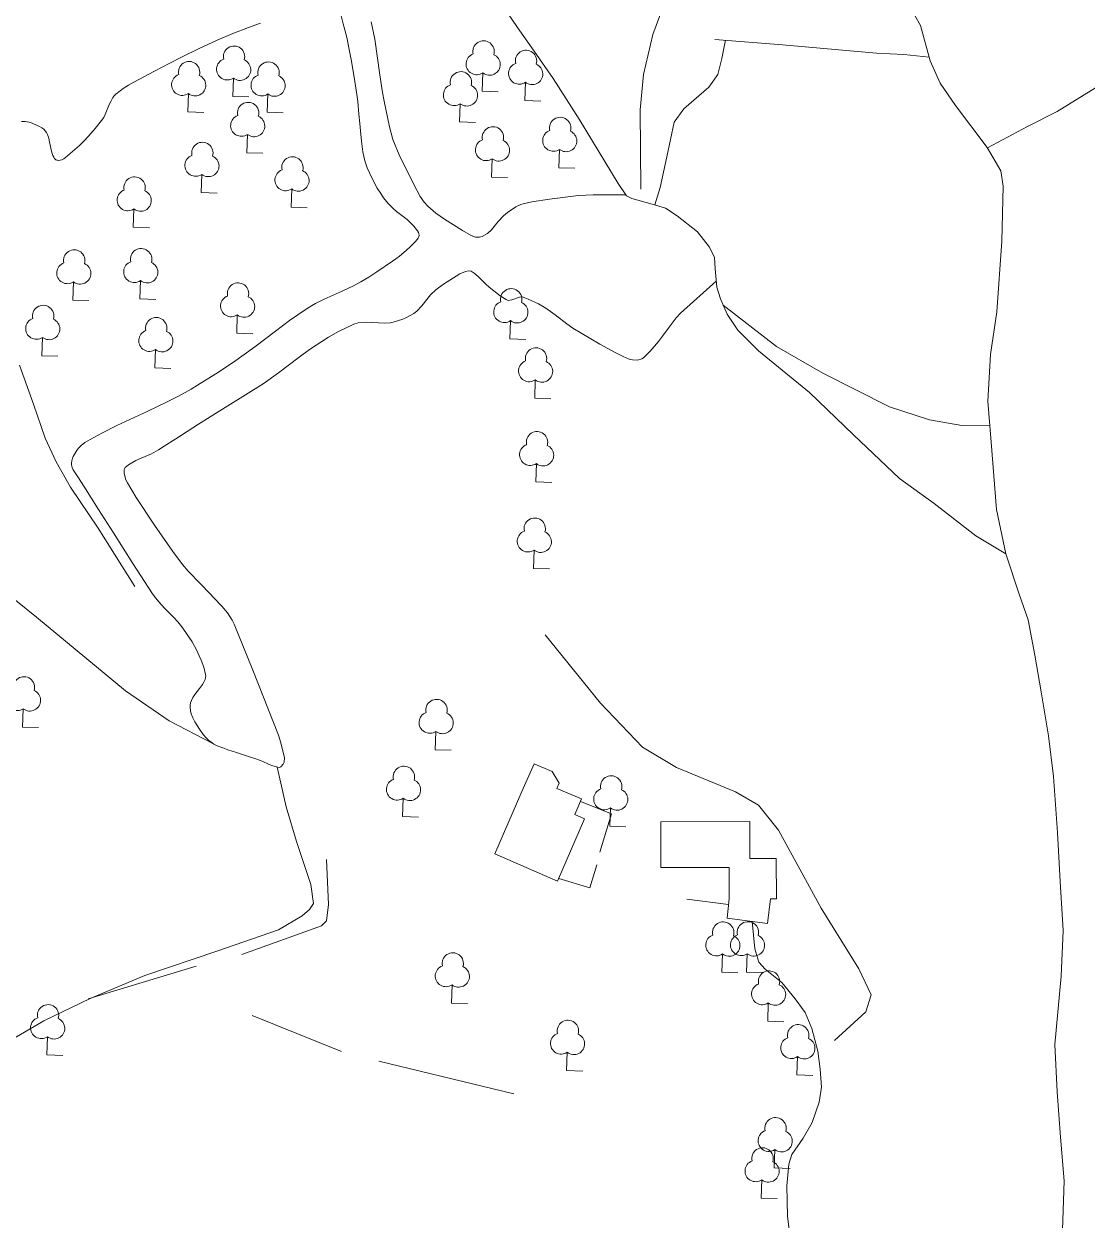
# Model space of a CAD drawing. Header units: millimetres. Extents: x 10 to 1007146, y 455139 to 1110758.
# Drawn here: x 503401.4 to 503415.24, y 555432.97 to 555448.55 of the extents above; entities that cross this region are included whole.
import ezdxf

# ---------------------------------------------------------------- set-up
doc = ezdxf.new("R2010")
doc.units = ezdxf.units.MM
doc.header["$LTSCALE"] = 10
for name, color, linetype, lineweight in [('PBDUR', 1, 'Continuous', 0), ('PISTE', 1, 'Continuous', 0), ('PLIMCULTURE', 2, 'Continuous', 0), ('PMUR', 4, 'Continuous', 0), ('PVCLOTURE', 70, 'Continuous', 0), ('Varbre', 70, 'Continuous', 0), ('Vjardin', 70, 'Continuous', 0)]:
    doc.layers.add(name, color=color, linetype=linetype, lineweight=lineweight)

# ---------------------------------------------------------------- blocks, each defined once
blk = doc.blocks.new('A_I_B_1_1_1_1')
at = {"color": 0, "linetype": 'ByBlock', "flags": 128}
blk.add_lwpolyline([(1865.42538, 0.005183), (0, 0), (0.000733, 2131.921546)], dxfattribs=at)
at = {"color": 0, "linetype": 'ByBlock', "lineweight": -2}
for centre, radius, start, end in [((-0.006168, 4618.737865), 1244.033794897658, 344.52592, 195.330408), ((-740.717811, 3132.577247), 1244.980238706148, 111.637039, 306.510073), ((743.758883, 3129.093826), 1243.997082369691, 233.281948, 68.53724)]:
    blk.add_arc(centre, radius, start, end, dxfattribs=at)

msp = doc.modelspace()

# ---------------------------------------------------------------- linework, layer by layer
at = {"layer": 'PBDUR', "color": 0, "lineweight": 13}
for points in [[(503407.8866382146, 555438.5476427962, 10.76454850930327), (503407.5348371449, 555437.7358201355, 10.76454850930327), (503408.3510215614, 555437.3821289011, 10.76454850930327), (503408.7028226311, 555438.1939515618, 10.76454850930327), (503408.5736777192, 555438.2499161722, 10.76454850930327), (503408.5736777192, 555438.2499161722, 10.68059602597279), (503408.661294782, 555438.4521028352, 10.68059602597279), (503408.3412038094, 555438.5908133249, 10.68059602597279), (503408.3700938168, 555438.6574802968, 10.68059602597279), (503408.2786343417, 555438.8093080907, 10.68059602597279), (503408.0440775515, 555438.910952707, 10.68059602597279), (503407.8866382146, 555438.5476427962, 10.68059602597279)], [(503411.1230080648, 555437.1525465414, 10.59664354264231), (503411.0829264186, 555436.8308505461, 10.57985304597621), (503410.5564560986, 555436.8987836201, 10.57985304597621), (503410.5832668341, 555437.1521258323, 10.59664354264231), (503410.5832668341, 555437.1521258323, 10.6134340393084), (503410.5829478882, 555437.5613264437, 10.6134340393084), (503409.6963524029, 555437.5606353203, 10.6134340393084), (503409.6958877565, 555438.1568033624, 10.66380552930669), (503410.8508385709, 555438.1577036052, 10.66380552930669), (503410.8512143586, 555437.675546723, 10.66380552930669), (503411.1977915701, 555437.6758168923, 10.64701503264059), (503411.1981993746, 555437.1526051211, 10.64701503264059), (503411.1230080648, 555437.1525465414, 10.64290886071258)]]:
    msp.add_polyline3d(points, close=True, dxfattribs=at)
at = {"layer": 'PISTE', "color": 0}
for points in [[(503412.9400715699, 555448.7648320657, 13.1567336649301), (503413.0750171848, 555448.5253115019, 13.1231526715979), (503413.2013184428, 555448.0652453124, 13.05599068493352), (503413.3296451953, 555447.7736253464, 12.98882869826913), (503413.5318969181, 555447.4835341512, 12.92166671160475), (503413.9427780797, 555446.9353980307, 12.82092373160817), (503414.1189199195, 555446.6334424665, 12.77055224160988), (503414.1504872481, 555446.4346976719, 12.7201807516116), (503414.1338655567, 555445.7168478182, 12.58585677828283), (503414.0668485797, 555444.7947653695, 12.43474230828796), (503413.9862926458, 555444.241775958, 12.35078982495748), (503413.9509998089, 555443.6323416984, 12.28362783829309), (503413.9925215149, 555443.0986198672, 12.16609436163042), (503414.0618769648, 555442.2217839, 12.03177038830165), (503414.1867555938, 555441.643404374, 11.89744641497288), (503414.3602209111, 555441.118859229, 11.76312244164411), (503414.4740600044, 555440.7852178111, 11.66237946164754), (503414.564385408, 555440.3233780349, 11.54484598498486), (503414.6445312827, 555439.8455603155, 11.39373151499), (503414.7395466021, 555439.2753952169, 11.27619803832733), (503414.8070575058, 555438.7435113565, 11.12508356833246), (503414.8582241029, 555438.0151970247, 11.04113108500198), (503414.8925240807, 555437.3792430159, 10.9403881050054), (503414.9307944946, 555436.7412578843, 10.90680711167321), (503414.903635626, 555436.1438040419, 10.89001661500711), (503414.8250448112, 555435.2558890338, 10.90680711167321), (503414.8515724283, 555434.6380343627, 10.9403881050054), (503414.898410941, 555434.0481252196, 10.9403881050054), (503414.9455146249, 555433.480274444, 10.9403881050054), (503414.9183035232, 555432.712356199, 10.85643562167492)], [(503407.6806485105, 555448.7164150602, 12.31720883162529), (503407.8289013708, 555448.4974931992, 12.31720883162529), (503408.0464942732, 555448.1893177965, 12.31720883162529), (503408.2917164339, 555447.8365654006, 12.30041833495919), (503408.6333489588, 555447.3035868144, 12.28362783829309), (503409.138331747, 555446.4688671646, 12.28362783829309), (503409.2490427646, 555446.3066965524, 12.28362783829309), (503409.3170272327, 555446.2719219126, 12.28362783829309), (503409.5817198399, 555446.1994481618, 12.31720883162529), (503409.7561051156, 555446.1457673816, 12.35078982495748), (503409.9078031355, 555446.0458466384, 12.36758032162358), (503410.1708679894, 555445.8382198988, 12.36758032162358), (503410.3294221863, 555445.6393991762, 12.36758032162358), (503410.3921442005, 555445.5017752898, 12.31720883162529), (503410.4004533916, 555445.3564653693, 12.30041833495919), (503410.4217024352, 555445.1162472594, 12.23325634829481), (503410.4701725159, 555444.9646022192, 12.19967535496261), (503410.5583176299, 555444.7662777046, 12.16609436163042), (503410.6945974593, 555444.5555097371, 12.16609436163042), (503410.9649802107, 555444.2873099368, 12.16609436163042), (503411.6283860448, 555443.7439940753, 12.18288485829652), (503412.2032045137, 555443.195250353, 12.14930386496433), (503412.8019203242, 555442.6261644191, 12.11572287163213), (503413.2526505626, 555442.2981896797, 12.06535138163385), (503413.7948496104, 555441.8808054829, 11.98139889830336), (503414.1867555938, 555441.643404374, 11.89744641497288)], [(503401.3469412085, 555444.1027128883, 9.664310358382098), (503401.5274286058, 555443.5918956302, 9.69789135171429), (503401.6821215226, 555443.1531712121, 9.69789135171429), (503401.8239938815, 555442.8419697487, 9.647519861716), (503402.0087116474, 555442.5120266489, 9.597148371717712), (503402.3714793334, 555441.9796288379, 9.563567378385521), (503402.5827347164, 555441.639258293, 9.529986385053329), (503402.8484225989, 555441.2204670791, 9.496405391721137)], [(503410.8850124198, 555436.85638832, 10.31120509931867), (503410.9174253133, 555436.5024266416, 10.27762410598648), (503410.9682974776, 555436.3283494575, 10.27762410598648), (503411.0507078202, 555436.2359284359, 10.24404311265429), (503411.270674855, 555436.0630962596, 10.24404311265429), (503411.4433239611, 555435.8516303478, 10.22725261598819), (503411.5735650769, 555435.6710422771, 10.193671622656), (503411.6586727783, 555435.4640808348, 10.1768811259899), (503411.7386493058, 555435.169202952, 10.1768811259899), (503411.7684140041, 555434.9338716393, 10.1768811259899), (503411.7859813651, 555434.700643132, 10.1768811259899), (503411.7571405454, 555434.5044466604, 10.16009062932381), (503411.6663540165, 555434.239008611, 10.12650963599162), (503411.5457501422, 555434.0350658279, 10.07613814599333), (503411.4006039913, 555433.8230585967, 10.04255715266113), (503411.3604016133, 555433.6984955607, 10.02576665599504), (503411.3366390965, 555433.4163793713, 10.00897615932894), (503411.3440672422, 555433.0175428455, 9.992185662662845), (503411.4365749119, 555432.2399538035, 9.958604669330654)]]:
    msp.add_polyline3d(points, dxfattribs=at)
at = {"layer": 'PLIMCULTURE', "color": 0, "extrusion": (0.04667821325550493, 0.9076494147334345, 0.4171255019071927), "elevation": 527656.0326628587, "flags": 128}
msp.add_lwpolyline([(-474220.4542945336, -242158.8001392812), (-474220.8088057221, -242158.8001392813), (-474221.1404005691, -242158.7629541519)], dxfattribs=at)
at = {"layer": 'PLIMCULTURE', "color": 0}
for points in [[(503413.9459936572, 555446.9298856206, 12.82000417207409), (503414.4666385651, 555447.2077305537, 12.87037566207238), (503414.8534481055, 555447.4035074159, 12.87037566207238), (503415.3543545368, 555447.713794446, 12.82000417207409), (503415.9177523681, 555448.0318027157, 12.75284218540971), (503415.9933647289, 555448.1263300352, 12.73605168874361), (503416.0248917142, 555448.2372758752, 12.75284218540971), (503415.997373676, 555448.4596902065, 12.82000417207409), (503415.9582651992, 555448.722581622, 12.87037566207238), (503415.8337319369, 555449.1934733395, 12.92074715207067)], [(503405.5313805934, 555448.6496760588, 11.53875394504783), (503405.5607628524, 555448.5455506954, 11.53860943483986), (503405.5817928761, 555448.4674080993, 11.53606321198876), (503405.6107328795, 555448.3500204484, 11.52840696938231), (503405.6353110726, 555448.2323044899, 11.51624852299982), (503405.6625778885, 555448.0806817838, 11.49320020822627), (503405.7005104583, 555447.8531125585, 11.45052738482267), (503405.7184473808, 555447.7392364149, 11.43083873649536), (503405.7358863033, 555447.6252801984, 11.41550554300324), (503405.7483640835, 555447.5332739312, 11.4054700870192), (503405.7653353749, 555447.370451625, 11.38888454634907), (503405.7760762516, 555447.2474542217, 11.37922385425063), (503405.7841770026, 555447.1550649087, 11.37464105609058), (503405.79814383, 555447.0167849299, 11.37369440788855), (503405.8066092589, 555446.9479841659, 11.37651722618805), (503405.8164719662, 555446.879534206, 11.38192454967105), (503405.8283743372, 555446.8175428107, 11.38817789031272), (503405.8420724033, 555446.7642445524, 11.39367532279449), (503405.8726271224, 555446.6728353933, 11.40333433584327), (503405.9003516904, 555446.6056103779, 11.41059342723525), (503405.9482938958, 555446.5064664941, 11.42147199002521), (503406.002143557, 555446.4087959239, 11.43229603966934), (503406.0476386625, 555446.335246055, 11.44069643708803), (503406.0842650818, 555446.2829611202, 11.44698750037888), (503406.1440334867, 555446.2089680654, 11.45642353563194), (503406.2106016543, 555446.1400583494, 11.46587703300153), (503406.254642758, 555446.1024086901, 11.47434985342917), (503406.3237647452, 555446.0512729174, 11.49084886707314), (503406.3583406959, 555446.0255274447, 11.49701422551229), (503406.3920884458, 555445.9980757704, 11.49945802633372), (503406.4289711292, 555445.9642968929, 11.49945802633372), (503406.4807405864, 555445.9102231364, 11.49945802633372), (503406.5287480367, 555445.8522808978, 11.49945802633372), (503406.5409891236, 555445.8298989816, 11.49945802633372), (503406.546217491, 555445.8104555382, 11.49945802633372), (503406.5475460901, 555445.795504598, 11.49945802633372), (503406.5448189285, 555445.774174638, 11.49945802633372), (503406.5357343989, 555445.7562738191, 11.49945802633372), (503406.4989136874, 555445.7129524194, 11.49608806171619), (503406.4653413026, 555445.6764674628, 11.4882846224223), (503406.4349805113, 555445.6455912252, 11.47846621159183), (503406.3797686958, 555445.5938100396, 11.45640987936132), (503406.292419224, 555445.5211789816, 11.41776274543838), (503406.2469115324, 555445.4869725908, 11.39882563974185), (503406.2003087765, 555445.4540745437, 11.38192454967105), (503405.9960682039, 555445.3158929617, 11.3148452841869), (503405.8929548656, 555445.2498113436, 11.28126070888209), (503405.7879572679, 555445.1870513015, 11.24760057634228), (503405.70232232, 555445.1409156665, 11.22106980062353), (503405.5478393636, 555445.0673643965, 11.17512014389058), (503405.3140321922, 555444.9612710002, 11.10490228683297), (503405.2004514343, 555444.9039796386, 11.0680509524968), (503405.1453519784, 555444.8730308786, 11.04895545644838), (503405.0917075166, 555444.8400737506, 11.02932411968303), (503404.9679189721, 555444.7572003917, 10.980930550192), (503404.8618553486, 555444.6819521682, 10.9369713508705), (503404.6796342046, 555444.546238345, 10.85723921484536), (503404.4089035398, 555444.3400075226, 10.73366530103874), (503404.2720947906, 555444.2390067083, 10.67138151333908), (503404.132715265, 555444.1414537939, 10.60956170303062), (503403.899982688, 555443.9884504065, 10.50882174532345), (503403.6649912131, 555443.8400550542, 10.40807574303747), (503403.5791314845, 555443.7882158941, 10.37182371749563), (503403.4148248585, 555443.6970566871, 10.30435323343917), (503403.2681805769, 555443.6223620236, 10.24574477352307), (503403.0072409764, 555443.4986098916, 10.14379466875285), (503402.6126155353, 555443.3150281534, 9.991194463676322), (503402.4172239395, 555443.2172203327, 9.914496594272041), (503402.3206886988, 555443.1654111395, 9.875938338044795), (503402.2251860386, 555443.1111315833, 9.8371988563902), (503402.1960801259, 555443.0925390333, 9.82418834827022), (503402.1500337746, 555443.0556709717, 9.798915852371634), (503402.1193234316, 555443.0244487112, 9.778741399007453), (503402.0982968424, 555442.9990493514, 9.763412459107817), (503402.0697635376, 555442.957802883, 9.740832599191252), (503402.0445660059, 555442.9128282837, 9.719665379727527), (503402.0357273574, 555442.8925696502, 9.711274384986968), (503402.0254640119, 555442.8543053387, 9.69700078377112), (503402.0226754857, 555442.8244916959, 9.687303824199873), (503402.0236603291, 555442.8021951108, 9.680971008540642), (503402.0305535056, 555442.7698880354, 9.673541213765896), (503402.0445368818, 555442.7402427954, 9.669293889729238), (503402.1139855553, 555442.6341846614, 9.660816815709104), (503402.1833368645, 555442.5278575361, 9.652503393063142), (503402.3762951903, 555442.2227109356, 9.627324923945887), (503402.5693306394, 555441.917578557, 9.602131903064855), (503402.8226910333, 555441.5209932884, 9.568117379108743), (503403.0781071477, 555441.125821153, 9.534969916400469), (503403.1196267875, 555441.067388136, 9.531911583401062), (503403.159209936, 555441.0190443806, 9.531664651163426), (503403.2335463915, 555440.9384593708, 9.535163678731996), (503403.3497584573, 555440.8197936917, 9.544771200924338), (503403.4064676011, 555440.7579453053, 9.549144901432564), (503403.4600824377, 555440.6922590465, 9.551760413066566), (503403.5124131566, 555440.6204592696, 9.553201821237028), (503403.5558490382, 555440.5561876717, 9.554406483404499), (503403.5917610126, 555440.4988976591, 9.555324475825556), (503403.649161112, 555440.3964164354, 9.556389776870697), (503403.6870161436, 555440.3178204384, 9.556531712535849), (503403.7121228458, 555440.2579656913, 9.556153590550926), (503403.7439612337, 555440.1668272931, 9.554635393842378), (503403.7681336431, 555440.0741898133, 9.551760413066566), (503403.7701754647, 555440.0582685488, 9.55070988765849), (503403.7687260818, 555440.0337230825, 9.547660733463927), (503403.7624912146, 555440.010234716, 9.543235765972545), (503403.7451869879, 555439.9728373756, 9.534070729335678), (503403.7264946018, 555439.9417328953, 9.52539194548226), (503403.6887682005, 555439.8897579402, 9.509469629430447), (503403.629967306, 555439.8137846207, 9.486292923325724), (503403.6042169056, 555439.7748472821, 9.476193663454357), (503403.5837584452, 555439.7341402938, 9.467807929736084), (503403.5741263489, 555439.702698569, 9.463677915302803), (503403.5698923454, 555439.6733998362, 9.461749806602313), (503403.5691830242, 555439.646752816, 9.461116357131424), (503403.5741223142, 555439.5987572228, 9.46177364910758), (503403.5825126162, 555439.5624119234, 9.463218191504085), (503403.6016804823, 555439.5089063287, 9.46587265709035), (503403.6275599382, 555439.4585845011, 9.467807929736084), (503403.6882728166, 555439.3617801735, 9.46941679512663), (503403.7375879054, 555439.2936541508, 9.470666679698454), (503403.7777036217, 555439.2471252648, 9.472258194909111), (503403.8099736669, 555439.215660325, 9.47408544869296), (503403.8355828171, 555439.1943562609, 9.475924343887831), (503403.876524644, 555439.1666339139, 9.479603701390594), (503403.9208350994, 555439.1446758898, 9.48459842640218), (503403.9931410411, 555439.1166051299, 9.495319830143352), (503404.0570934244, 555439.0937446065, 9.507411226475828), (503404.1698778269, 555439.056317581, 9.533663839633135), (503404.3389159196, 555439.0022368905, 9.581920622544652), (503404.4223209386, 555438.9741741427, 9.608484643446793), (503404.5043360721, 555438.9442303053, 9.635712896397047), (503404.5971254666, 555438.902266303, 9.667492829120187), (503404.6438165188, 555438.8827131958, 9.683701926855061), (503404.6920975086, 555438.8691563202, 9.70042447797798)], [(503401.3745402679, 555447.2761420473, 9.857569982438664), (503401.4201732662, 555447.2760089715, 9.870779849722393), (503401.447283489, 555447.272254897, 9.876143853723988), (503401.4709952245, 555447.2667593884, 9.878120207118233), (503401.5124667896, 555447.252978679, 9.877300047324415), (503401.5746122342, 555447.225010796, 9.871866866476555), (503401.6056544966, 555447.2090000714, 9.870119983203415), (503401.6366749756, 555447.1924116401, 9.870779849722393), (503401.6618615027, 555447.1748535035, 9.872739972303192), (503401.6815447015, 555447.1538827817, 9.874458983351868), (503401.6969739047, 555447.1308632942, 9.876012440103414), (503401.7091351952, 555447.1068280678, 9.877455863133477), (503401.7270643164, 555447.0569583045, 9.88025069727187), (503401.7389300439, 555447.0101414856, 9.882940534837779), (503401.7555321018, 555446.9272916153, 9.888671802969784), (503401.768360404, 555446.8698095465, 9.894240315220772), (503401.7803529119, 555446.8323560138, 9.899363431563533), (503401.7915922609, 555446.8087306289, 9.903836307938736), (503401.801668799, 555446.7940640046, 9.907586969084008), (503401.820006609, 555446.777780415, 9.91391127755826), (503401.8308456123, 555446.772520221, 9.917411424493274), (503401.8429332196, 555446.7693713594, 9.92115133972068), (503401.8546115134, 555446.768643656, 9.924603801645164), (503401.877576524, 555446.7718790368, 9.93122619740356), (503401.895811805, 555446.7775036795, 9.936633632823199), (503401.9226005392, 555446.7899500591, 9.945365586582724), (503401.9459701329, 555446.8057926712, 9.954732333052872), (503402.0686867087, 555446.9085379487, 10.01316639567693), (503402.1277101843, 555446.9618695242, 10.04258815911164), (503402.1845061033, 555447.0183581027, 10.07226580971555), (503402.2451379594, 555447.0838943654, 10.10551782124973), (503402.3322857481, 555447.1840080929, 10.1557577856908), (503402.4155037053, 555447.2865236806, 10.20658978304431), (503402.4426481578, 555447.3270167091, 10.22635298117682), (503402.4620753467, 555447.3647816998, 10.24454402913816), (503402.5182744039, 555447.5035079587, 10.31119345790765), (503402.534084214, 555447.5373266824, 10.32774205948511), (503402.5627915018, 555447.5854596184, 10.351814370682), (503402.5802178734, 555447.6079198065, 10.36336309816223), (503402.6002014281, 555447.6290396367, 10.37449474970528), (503402.6546866159, 555447.675574856, 10.40027196793364), (503402.6977190831, 555447.7064529574, 10.41874229782286), (503402.7648533788, 555447.7480296781, 10.44630165936737), (503402.8339647452, 555447.7860783071, 10.47523772970185), (503403.1032269913, 555447.9297619544, 10.59266721722184), (503403.3049336214, 555448.0361430374, 10.68097258084468), (503403.4568238858, 555448.1142903398, 10.74722418677983), (503403.6867576108, 555448.2275876825, 10.84647549905259), (503403.9206076986, 555448.3345605683, 10.94537163635255), (503404.1234333962, 555448.4199510415, 11.02937370761651), (503404.3276597537, 555448.4995256175, 11.11327660301351), (503404.4855269733, 555448.5544169715, 11.18062395676109)], [(503409.6175480208, 555446.1884192073, 12.32410827057868), (503409.6866888001, 555446.4143167816, 12.39127025724306), (503409.77402079, 555446.8138725773, 12.47522274057354), (503409.8680470149, 555447.2679434859, 12.54238472723793), (503409.9929121039, 555447.44098626, 12.59275621723622), (503410.3183237461, 555447.7199581402, 12.69349919723279), (503410.4370777786, 555447.8869745618, 12.76066118389718), (503410.4879097485, 555448.0968136492, 12.81103267389546), (503410.5360786251, 555448.3331303627, 12.81103267389546)], [(503413.9759157457, 555443.3120713698, 12.21309958092045), (503413.6136274951, 555443.3140441057, 12.22989007758654), (503413.1918566398, 555443.391135665, 12.26347107091874), (503412.6705432722, 555443.5597359964, 12.26347107091874), (503411.8042614462, 555443.9990719503, 12.24668057425264), (503411.1985148975, 555444.3440009695, 12.21309958092045), (503410.5065078011, 555444.8828485972, 12.18583259789122)], [(503403.8639584946, 555439.1743463959, 9.478377435450748), (503403.295635037, 555439.4682105387, 9.344053462121979), (503402.7267841336, 555439.8587605897, 9.243310482125402), (503401.5686543435, 555440.821418242, 9.108986508796631), (503400.8193106396, 555441.4170233295, 8.974662535467864), (503400.2918697188, 555441.8321058934, 8.873919555471286), (503399.9606015559, 555442.1492758979, 8.840338562139094), (503399.8219240894, 555442.2232110964, 8.83924572467942)], [(503404.7009899102, 555438.8671344166, 9.703465684670789), (503404.7477094696, 555438.6590934341, 9.6530941946725), (503404.817801099, 555438.3480605473, 9.602722704674212), (503404.9538867387, 555437.8967873929, 9.569141711342018), (503405.1379050155, 555437.3382842747, 9.602722704674212), (503405.1718737864, 555437.0932722187, 9.585932208008115), (503405.1196373869, 555437.0132918451, 9.585932208008115), (503405.0263346414, 555436.9294024161, 9.552351214675923), (503404.7165058679, 555436.7478386591, 9.451608234679346), (503403.9277182765, 555436.4760887828, 9.182960288021809), (503402.9783218569, 555436.1516492487, 8.880731348032079), (503402.2650932378, 555435.8527731586, 8.612083401374539), (503401.6627336516, 555435.5636286932, 8.427387938047483), (503400.9253862008, 555435.1352514797, 8.225901978054328), (503400.201160713, 555434.7747057413, 8.091578004725559), (503399.194274241, 555434.3822442954, 7.905961414751398)]]:
    msp.add_polyline3d(points, dxfattribs=at)
at = {"layer": 'PMUR', "color": 0, "extrusion": (0.08859339421697254, -0.03532983508968723, 0.9954411149101949), "elevation": 24985.80665576722, "flags": 128}
msp.add_lwpolyline([(702399.2058808614, -260659.1043568847), (702399.2058808614, -260659.5444603164)], dxfattribs=at)
at = {"layer": 'PMUR', "color": 0, "elevation": 10.47911006597963, "flags": 128}
msp.add_lwpolyline([(503408.8998654644, 555437.7606908731), (503409.0539949714, 555438.2569795861)], dxfattribs=at)
at = {"layer": 'PMUR', "color": 0, "extrusion": (0.01900770787305451, -0.005712061811033035, 0.9998030202951378), "elevation": 6406.431743761463, "flags": 128}
msp.add_lwpolyline([(676817.5837162477, -322191.9027913142), (676817.5850683304, -322192.3257804166), (676817.8979947198, -322192.3257804166)], dxfattribs=at)
at = {"layer": 'PVCLOTURE', "color": 0, "linetype": 'Continuous', "lineweight": 0, "extrusion": (-0.09313060251891016, -0.9896991114995296, 0.1087306744737043), "elevation": -596608.2294308408, "flags": 128}
msp.add_lwpolyline([(449158.5358589463, 65269.61656040599), (449159.4180691399, 65269.7179042619), (449160.6485956123, 65269.78546675787)], dxfattribs=at)
at = {"layer": 'PVCLOTURE', "color": 0, "linetype": 'Continuous', "lineweight": 0, "extrusion": (0.02918790180746167, -0.003619251311966433, 0.9995673901283589), "elevation": 12693.85736040866, "flags": 128}
msp.add_lwpolyline([(613163.2636897065, -431047.2872218878), (613163.2636897066, -431047.83474241)], dxfattribs=at)
at = {"layer": 'PVCLOTURE', "color": 0, "linetype": 'Continuous', "lineweight": 0, "extrusion": (-0.1828614305331666, -0.0549196332106112, 0.9816035508856802), "elevation": -122548.3036252264, "flags": 128}
msp.add_lwpolyline([(-387162.4213797164, 630087.2753946593), (-387162.4213797164, 630088.770380521)], dxfattribs=at)
at = {"layer": 'PVCLOTURE', "color": 0, "linetype": 'Continuous', "lineweight": 0, "elevation": 9.335526464358423, "flags": 128}
msp.add_lwpolyline([(503405.5369174838, 555435.1648078001), (503404.3762535683, 555435.6336946967)], dxfattribs=at)
at = {"layer": 'PVCLOTURE', "color": 0, "linetype": 'Continuous', "lineweight": 0, "extrusion": (-0.00900752784900476, 0.002180872088285005, 0.9999570531972782), "elevation": -3313.826233357824, "flags": 128}
msp.add_lwpolyline([(503385.6831092655, 555443.586900945), (503387.4439443284, 555443.1605918)], dxfattribs=at)
at = {"layer": 'PVCLOTURE', "color": 0, "linetype": 'Continuous', "lineweight": 0}
for points in [[(503409.4342450999, 555446.3957613426, 12.56368806166129), (503409.4245854537, 555447.4265262875, 12.73159302832225), (503409.4702589109, 555447.8857110207, 12.78196451832054), (503409.588974642, 555448.4089415212, 12.86591700165102), (503409.7341460007, 555448.7949805736, 12.9498694849815), (503409.7512715843, 555448.8835451482, 12.9498694849815), (503409.747935365, 555448.9399901776, 12.9498694849815), (503409.68253902, 555449.0109152906, 12.9498694849815), (503409.2665289918, 555449.3076368376, 12.9498694849815), (503409.0281119645, 555449.5146209295, 12.9498694849815), (503408.7130539469, 555449.8590986695, 12.9666599816476), (503408.2316799529, 555450.5632793843, 12.89949799498321), (503407.1290798263, 555451.5271297111, 12.78196451832054)], [(503408.1897399848, 555440.5903616323, 11.08612435504483), (503408.9102833079, 555439.6985586763, 11.08612435504483), (503409.4569232798, 555439.12802187, 11.05254336171264), (503409.8981429983, 555438.8621834429, 10.98538137504825), (503410.6660095563, 555438.5460291567, 10.91821938838387), (503410.9669054531, 555438.3701213248, 10.88463839505168), (503411.2255981331, 555438.0443713155, 10.85105740171948), (503411.7830826176, 555437.0317252168, 10.7838954150551), (503412.2704820305, 555436.2384325352, 10.71673342839071), (503412.4320707872, 555435.9010062703, 10.64957144172633), (503412.3607105072, 555435.6783114818, 10.61599044839414), (503411.9562741538, 555435.3072433972, 10.51524746839756)], [(503404.2399904584, 555436.4254809018, 9.52022192768548), (503405.2753018926, 555436.8018986256, 9.973565337670077), (503405.3438271125, 555436.8654546606, 9.973565337670077), (503405.3669121655, 555437.0775617028, 10.00714633100227), (503405.3431769041, 555437.6648611294, 10.00714633100227)]]:
    msp.add_polyline3d(points, dxfattribs=at)
at = {"layer": 'Vjardin', "color": 0}
for points in [[(503409.2395509298, 555446.3206003733, 12.28362783829309), (503408.8154587147, 555446.3188204118, 12.19967535496261), (503408.6230903907, 555446.3092319948, 12.15442295158789), (503408.2432304294, 555446.2644348026, 12.04856088496775), (503408.016559343, 555446.2284989153, 11.99287027756229), (503407.904458675, 555446.2026030973, 11.96460840163727), (503407.8703376044, 555446.1921247871, 11.95287912034956), (503407.8085066216, 555446.1640128827, 11.91858453090906), (503407.6996731642, 555446.0882607328, 11.83950498552101), (503407.6464897108, 555446.0458164497, 11.8134939316424), (503407.5783648332, 555445.9741907086, 11.79267830517887), (503407.4913778433, 555445.8645329393, 11.77157253893294), (503407.4388680896, 555445.8168425729, 11.76312244164411), (503407.3702576188, 555445.7790674435, 11.75582629922283), (503407.3334252013, 555445.7688182843, 11.75238301610319), (503407.2805634434, 555445.7704564674, 11.74633194497802), (503407.2242255933, 555445.7912890569, 11.7355622965431), (503407.113574596, 555445.8535572255, 11.71275095164583), (503406.8763816388, 555446.0013847973, 11.68976050811745), (503406.7645386516, 555446.0809258184, 11.68302326536186), (503406.6614058281, 555446.1731573149, 11.67960270538104), (503406.6140918696, 555446.226126933, 11.67916995831363), (503406.5622331906, 555446.2993511398, 11.67916995831363), (503406.479586873, 555446.4549253432, 11.67916995831363), (503406.2866833823, 555446.8408205807, 11.67916995831363), (503406.2080378913, 555447.0419752437, 11.67916995831363), (503406.1615087999, 555447.206700677, 11.67916995831363), (503406.0911125815, 555447.539828491, 11.67916995831363), (503406.0700123918, 555447.6543531778, 11.68128242666752), (503406.0364915981, 555447.8846278012, 11.69529432000866), (503405.9722481567, 555448.3457831752, 11.73551864125176), (503405.923284389, 555448.574209664, 11.74633194497802)], [(503404.6920975086, 555438.8691563202, 9.70042447797798), (503404.7302866843, 555438.8621664443, 9.7132721182803), (503404.749267489, 555438.8689198012, 9.719665379727527), (503404.7804155776, 555438.9035775427, 9.732972184145341), (503404.7913975116, 555438.9307077948, 9.74089002268985), (503404.7937208683, 555438.9878418911, 9.753246373059719), (503404.7501624124, 555439.1854631567, 9.778261750486024), (503404.717365653, 555439.2820677956, 9.786827366391911), (503404.3833807661, 555440.1283391654, 9.853989353056297), (503404.1406841587, 555440.7296127095, 9.887570346388488), (503404.1156151887, 555440.7805541684, 9.890895536348243), (503404.0534847066, 555440.8749261163, 9.898609538263225), (503403.9802450515, 555440.9622453186, 9.906898222910765), (503403.8754341611, 555441.0738436293, 9.917094419916218), (503403.8238655872, 555441.1299435664, 9.92115133972068), (503403.7040848163, 555441.2551621916, 9.919839106437902), (503403.5425474168, 555441.420017638, 9.906375926527806), (503403.4678532147, 555441.5078890246, 9.904360843054583), (503403.3428860935, 555441.675453222, 9.908243701376941), (503403.1052544684, 555442.0194191714, 9.92115133972068), (503402.8665891546, 555442.3803581072, 9.947959494444348), (503402.7512950804, 555442.5678844817, 9.954732333052872), (503402.7323054559, 555442.6077035965, 9.954732333052872), (503402.709760282, 555442.69138806, 9.954732333052872), (503402.7097587737, 555442.744818107, 9.954732333052872), (503402.7229664727, 555442.7673353961, 9.954732333052872), (503402.7665907444, 555442.8041318571, 9.955914384018165), (503402.8622408933, 555442.8619134743, 9.965043712865457), (503402.9295359739, 555442.8926617922, 9.975790302351625), (503403.0636375092, 555442.9485933484, 10.00730293036784), (503403.1559496306, 555442.9971261692, 10.03868481638335), (503403.2308503715, 555443.0452811045, 10.07106797568339), (503403.379337161, 555443.1415468839, 10.1465964429632), (503403.6767893629, 555443.3343164562, 10.3077302500653), (503403.8290339411, 555443.4310572459, 10.37449474970528), (503404.5164082918, 555443.8608006334, 10.62635219969672), (503404.7198127119, 555444.0031899619, 10.7045703926058), (503404.985416031, 555444.2061732224, 10.80905429525958), (503405.1199668188, 555444.3053865718, 10.86141915302207), (503405.3685570315, 555444.4683951727, 10.96456127111894), (503405.4973058373, 555444.5408462659, 11.01883173831638), (503405.6996312434, 555444.6371011595, 11.09648610634741), (503405.7529442622, 555444.6539267366, 11.11415888764499), (503405.864954202, 555444.6630234319, 11.14657965765755), (503406.0980751669, 555444.6479895727, 11.20375331366521), (503406.1746195009, 555444.6533064798, 11.22179067261373), (503406.2120815337, 555444.6609963677, 11.23081007967618), (503406.3339857847, 555444.6992956271, 11.25284156197163), (503406.3930800008, 555444.7248400552, 11.2620076060383), (503406.4777251522, 555444.7745944144, 11.28118156967447), (503406.5170727634, 555444.8056498778, 11.2957525865546), (503406.5829125008, 555444.8737372388, 11.33265821016332), (503406.6968349034, 555445.0172717816, 11.41559162228281), (503406.7641550511, 555445.0832644734, 11.44908653633543), (503406.8637072322, 555445.1581985528, 11.48337116341458), (503407.0780274757, 555445.2890543158, 11.54982951633201), (503407.1510972613, 555445.3226612653, 11.57254929705412), (503407.188854897, 555445.3306366141, 11.5843527923371), (503407.224209375, 555445.3267616065, 11.59530870334837), (503407.2402312375, 555445.3189823384, 11.6002010063303), (503407.2663228497, 555445.3004118041, 11.60535311426396), (503407.315821361, 555445.2577341439, 11.6017140539532), (503407.4111884282, 555445.1630908267, 11.57263974186283), (503407.4611201705, 555445.1184737852, 11.5666200129981), (503407.6027704261, 555445.0053065871, 11.58309887804608), (503407.6804058067, 555444.9549565886, 11.6002010063303), (503407.7050969249, 555444.9458902639, 11.60834316591026), (503407.7547260296, 555444.950567747, 11.63397352326113), (503407.8543889256, 555444.9887544896, 11.68968360764272), (503407.887549004, 555444.9906541257, 11.69934911301688), (503407.9040897439, 555444.986601604, 11.70094398632687), (503407.9694597535, 555444.9614836506, 11.6997393241594), (503408.1000469273, 555444.9016706566, 11.68933458918536), (503408.1973940293, 555444.8452783691, 11.68415348966078), (503408.318731442, 555444.7574817385, 11.68243078470283), (503408.469323518, 555444.6386445132, 11.68181692414472), (503408.5486707021, 555444.5844705539, 11.68415348966078), (503408.6646895699, 555444.5140863812, 11.69199789776653), (503408.8985419577, 555444.3770898798, 11.71773448299297), (503409.1016906209, 555444.2658159762, 11.74535619324843), (503409.2038652693, 555444.2131001689, 11.76810597299126), (503409.2840125564, 555444.1811636046, 11.7899936166986), (503409.3271088122, 555444.1712246849, 11.80224844053197), (503409.3903886348, 555444.1680014915, 11.8217180288461), (503409.4465453025, 555444.1832254723, 11.84190378781137), (503409.470023904, 555444.1993107713, 11.85205845632174), (503409.556462064, 555444.2855912021, 11.89816012301784), (503409.6626427976, 555444.411791652, 11.9602404098979), (503409.7151124527, 555444.4773890801, 11.98638242965051), (503409.7910994824, 555444.5804841708, 12.02048751035197), (503409.8934655149, 555444.7170976833, 12.06456961610907), (503409.952279082, 555444.7781114548, 12.08712540964708), (503410.4145598563, 555445.196992772, 12.25583184268224)]]:
    msp.add_polyline3d(points, dxfattribs=at)

# ---------------------------------------------------------------- block references
at = {"layer": 'Varbre', "color": 0, "xscale": 0.000111936644440641, "yscale": 0.000111936644440641, "zscale": 0.000111936644440641, "rotation": 358.1164042009567}
for p in [(503407.3698877019, 555447.6697743944, 12.0723774209321), (503404.1224241248, 555447.6017510669, 10.91383315097146), (503407.9233775616, 555447.5470073019, 12.15632990426258), (503403.5368833438, 555447.4006494159, 10.69555669431221), (503404.5705236846, 555447.394621361, 11.04815712430023), (503407.0744598009, 555447.2684888352, 11.90447245427113), (503404.3052531062, 555446.8685159866, 10.91383315097146), (503408.3669332661, 555446.6735067612, 12.17312040092867), (503407.4916405941, 555446.5510918925, 11.85410096427285), (503403.7097559813, 555446.3484267108, 10.67876619764612), (503404.8818784969, 555446.1595713627, 11.04815712430023), (503402.8279493694, 555445.898023319, 10.27579427765981), (503402.9130458895, 555444.9643251867, 10.25900378099371), (503402.0417095195, 555444.9486729937, 9.973565337670077), (503404.1738735698, 555444.5181340467, 10.64961979835673), (503407.7296391864, 555444.442913669, 11.46791954095264), (503401.6373965734, 555444.225339402, 9.78886987434302), (503403.1092673086, 555444.0670015232, 10.22542278766152), (503408.0527912283, 555443.6721907592, 11.41754805095435), (503408.0660252023, 555442.5818011308, 11.28322407762558), (503408.0362552251, 555441.4550367541, 11.01457613096804), (503401.3868403662, 555439.388598841, 8.85303665508444), (503406.7578563263, 555439.0940610163, 10.27579427765981), (503406.3330120068, 555438.2236399851, 10.17505129766323), (503409.0309358272, 555438.0984012091, 10.39413515333883), (503410.4898161842, 555436.1956467028, 10.15826080099713), (503410.8110307179, 555436.1983347805, 10.14147030433104), (503406.9689684868, 555435.793913638, 9.558237515060478), (503411.0856512529, 555435.5583942664, 10.04072732433446), (503401.7013046716, 555435.1182705433, 8.361677657724847), (503408.468522466, 555434.915271722, 9.25600857507075), (503411.4659290084, 555434.8584270691, 10.05751782100056), (503411.1711115389, 555433.6479971098, 9.92319384767179), (503411.0006749762, 555433.254423686, 9.856031861007404)]:
    msp.add_blockref('A_I_B_1_1_1_1', p, dxfattribs=at)

doc.saveas('drawing.dxf')
